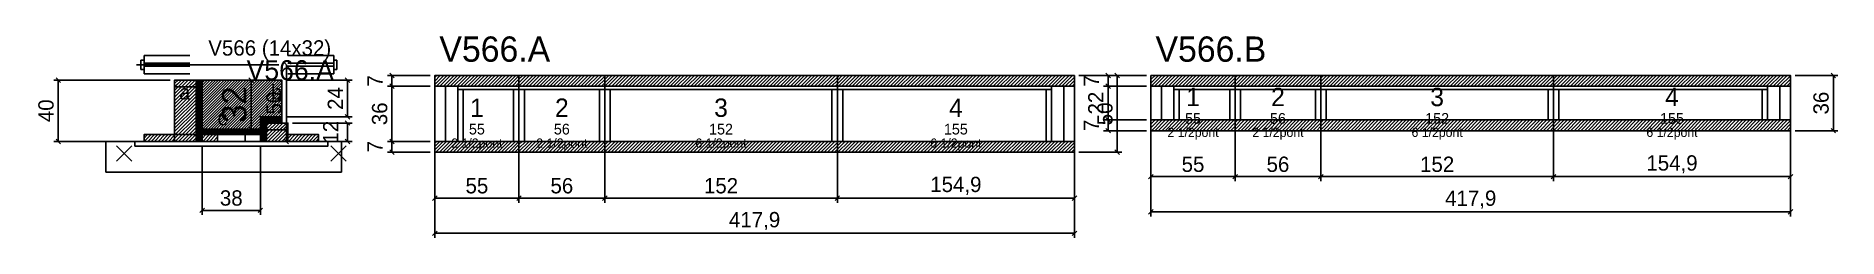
# Model space of a CAD drawing. Extents: x -69 to 1109, y -99 to 33.
import ezdxf
from ezdxf.enums import TextEntityAlignment as Align

# ---------------------------------------------------------------- set-up
doc = ezdxf.new("R2010")
doc.units = 0
for name, color, linetype in [('5', 5, 'Continuous'), ('barrote', 126, 'Continuous'), ('CONCRETO', 251, 'Continuous'), ('COTA', 241, 'Continuous'), ('Cota Seção (2x)', 241, 'Continuous'), ('detalhes', 7, 'Continuous'), ('Hachura', 251, 'Continuous'), ('Madeira', 126, 'Continuous'), ('NOMENCLATURA', 7, 'Continuous'), ('Painéis', 200, 'Continuous'), ('presilha', 224, 'Continuous'), ('SARR_2.2x7', 40, 'Continuous'), ('SARR_3.5x7', 81, 'Continuous'), ('SCO-___-LAJ', 224, 'Continuous'), ('TENSOR', 224, 'Continuous'), ('texto', 7, 'Continuous'), ('Texto Seção', 7, 'Continuous')]:
    doc.layers.add(name, color=color, linetype=linetype)
doc.dimstyles.new('PAINEL', dxfattribs={"dimtxt": 10, "dimasz": 3, "dimexe": 3, "dimexo": 3, "dimgap": 3, "dimtad": 1, "dimblk": 'OBLIQUE', "dimblk1": 'OBLIQUE', "dimcen": 2.5, "dimclrd": 4, "dimclre": 4, "dimclrt": 240, "dimazin": 3, "dimtfac": 1, "dimtmove": 0, "dimatfit": 3})
doc.dimstyles.new('SECAO2X', dxfattribs={"dimtxt": 16, "dimasz": 3, "dimexe": 3, "dimexo": 3, "dimgap": 3, "dimtad": 1, "dimblk": 'OBLIQUE', "dimblk1": 'OBLIQUE', "dimcen": 2.5, "dimclrd": 4, "dimclre": 4, "dimclrt": 240, "dimazin": 3, "dimtfac": 1, "dimtmove": 0, "dimatfit": 3})

# ---------------------------------------------------------------- blocks, each defined once
blk = doc.blocks.new('_OBLIQUE')
at = {"color": 0, "linetype": 'BYBLOCK'}
blk.add_line((-0.5, -0.5), (0.5, 0.5), dxfattribs=at)

msp = doc.modelspace()

# ---------------------------------------------------------------- hatches: boundary and pattern name
at = {"layer": 'COTA'}
h = msp.add_hatch(dxfattribs=at)
h.set_pattern_fill('ANSI31', scale=0.4)
h.paths.add_polyline_path([(40, -28), (40, 4), (92, 4), (92, -20), (78, -20), (78, -28)])
h = msp.add_hatch(dxfattribs=at)
h.set_pattern_fill('ANSI31', scale=0.5)
h.paths.add_polyline_path([(192, 0), (247, 0), (247, 7), (192, 7)])
h = msp.add_hatch(dxfattribs=at)
h.set_pattern_fill('ANSI31', scale=0.5)
h.paths.add_polyline_path([(247, 0), (303, 0), (303, 7), (247, 7)])
h = msp.add_hatch(dxfattribs=at)
h.set_pattern_fill('ANSI31', scale=0.5)
h.paths.add_polyline_path([(303, 0), (455, 0), (455, 7), (303, 7)])
h = msp.add_hatch(dxfattribs=at)
h.set_pattern_fill('ANSI31', scale=0.5)
h.paths.add_polyline_path([(455, 0), (609.9, 0), (609.9, 7), (455, 7)])
h = msp.add_hatch(dxfattribs=at)
h.set_pattern_fill('ANSI31', scale=0.5)
h.paths.add_polyline_path([(659.9, 0), (714.9, 0), (714.9, 7), (659.9, 7)])
h = msp.add_hatch(dxfattribs=at)
h.set_pattern_fill('ANSI31', scale=0.5)
h.paths.add_polyline_path([(714.9, 0), (770.9, 0), (770.9, 7), (714.9, 7)])
h = msp.add_hatch(dxfattribs=at)
h.set_pattern_fill('ANSI31', scale=0.5)
h.paths.add_polyline_path([(770.9, 0), (922.9, 0), (922.9, 7), (770.9, 7)])
h = msp.add_hatch(dxfattribs=at)
h.set_pattern_fill('ANSI31', scale=0.5)
h.paths.add_polyline_path([(922.9, 0), (1077.8, 0), (1077.8, 7), (922.9, 7)])
h = msp.add_hatch(dxfattribs=at)
h.set_pattern_fill('ANSI31', scale=0.5)
h.paths.add_polyline_path([(659.9, -29), (714.9, -29), (714.9, -22), (659.9, -22)])
h = msp.add_hatch(dxfattribs=at)
h.set_pattern_fill('ANSI31', scale=0.5)
h.paths.add_polyline_path([(714.9, -29), (770.9, -29), (770.9, -22), (714.9, -22)])
h = msp.add_hatch(dxfattribs=at)
h.set_pattern_fill('ANSI31', scale=0.5)
h.paths.add_polyline_path([(770.9, -29), (922.9, -29), (922.9, -22), (770.9, -22)])
h = msp.add_hatch(dxfattribs=at)
h.set_pattern_fill('ANSI31', scale=0.5)
h.paths.add_polyline_path([(922.9, -29), (1077.8, -29), (1077.8, -22), (922.9, -22)])
h = msp.add_hatch(dxfattribs=at)
h.set_pattern_fill('ANSI31', scale=0.5)
h.paths.add_polyline_path([(192, -43), (247, -43), (247, -36), (192, -36)])
h = msp.add_hatch(dxfattribs=at)
h.set_pattern_fill('ANSI31', scale=0.5)
h.paths.add_polyline_path([(247, -43), (303, -43), (303, -36), (247, -36)])
h = msp.add_hatch(dxfattribs=at)
h.set_pattern_fill('ANSI31', scale=0.5)
h.paths.add_polyline_path([(303, -43), (455, -43), (455, -36), (303, -36)])
h = msp.add_hatch(dxfattribs=at)
h.set_pattern_fill('ANSI31', scale=0.5)
h.paths.add_polyline_path([(455, -43), (609.9, -43), (609.9, -36), (455, -36)])
at = {"layer": 'Hachura'}
h = msp.add_hatch(dxfattribs=at)
h.set_pattern_fill('ANSI31', scale=0.5)
h.paths.add_polyline_path([(22, -36), (36, -36), (36, 4), (22, 4)])
h = msp.add_hatch(dxfattribs=at)
h.set_pattern_fill('ANSI31', scale=0.5)
h.paths.add_polyline_path([(22, -0.4), (36, -0.4), (36, 4), (22, 4)])
h = msp.add_hatch(dxfattribs=at)
h.set_pattern_fill('SOLID')
h.paths.add_polyline_path([(36, -36), (40, -36), (40, 4), (36, 4)])
h = msp.add_hatch(dxfattribs=at)
h.set_pattern_fill('SOLID')
h.paths.add_polyline_path([(78, -24), (92, -24), (92, -20), (78, -20)])
h = msp.add_hatch(dxfattribs=at)
h.set_pattern_fill('ANSI31', scale=0.5)
h.paths.add_polyline_path([(2, -36), (22, -36), (22, -31.6), (2, -31.6)])
h = msp.add_hatch(dxfattribs=at)
h.set_pattern_fill('SOLID')
h.paths.add_polyline_path([(40, -31.6), (78, -31.6), (78, -28), (40, -28)])
h = msp.add_hatch(dxfattribs=at)
h.set_pattern_fill('ANSI31', scale=0.5)
h.paths.add_polyline_path([(40, -36), (50, -36), (50, -31.6), (40, -31.6)])
h = msp.add_hatch(dxfattribs=at)
h.set_pattern_fill('SOLID')
h.paths.add_polyline_path([(78, -36), (82, -36), (82, -24), (78, -24)])
h = msp.add_hatch(dxfattribs=at)
h.set_pattern_fill('ANSI31', scale=0.5)
h.paths.add_polyline_path([(82, -36), (96, -36), (96, -24), (82, -24)])
h = msp.add_hatch(dxfattribs=at)
h.set_pattern_fill('ANSI31', scale=0.5)
h.paths.add_polyline_path([(82, -28.4), (96, -28.4), (96, -24), (82, -24)])
h = msp.add_hatch(dxfattribs=at)
h.set_pattern_fill('ANSI31', scale=0.5)
h.paths.add_polyline_path([(96, -36), (116, -36), (116, -31.6), (96, -31.6)])

# ---------------------------------------------------------------- linework, layer by layer
for p, q in [((0, 17), (0, 11)), ((2, 17), (0, 17)), ((2, 20), (32, 20)), ((2, 20), (2, 8)), ((2, 15), (32, 15)), ((2, 13), (32, 13)), ((96, 20), (126, 20)), ((96, 15), (126, 15)), ((96, 13), (126, 13)), ((126, 20), (126, 8)), ((126, 17), (128, 17)), ((128, 17), (128, 11)), ((2, 11), (0, 11)), ((2, 8), (32, 8)), ((96, 8), (126, 8)), ((126, 11), (128, 11))]:
    msp.add_line(p, q)
at = {"layer": 'barrote'}
msp.add_lwpolyline([(-23, -56), (131, -56), (131, -36), (-23, -36)], close=True, dxfattribs=at)
at = {"layer": 'CONCRETO'}
msp.add_lwpolyline([(40, -28), (40, 4), (92, 4), (92, -20), (78, -20), (78, -28)], close=True, dxfattribs=at)
at = {"layer": 'Madeira'}
for points in [[(22, -36), (36, -36), (36, 4), (22, 4)], [(22, -0.4), (36, -0.4), (36, 4), (22, 4)], [(2, -36), (22, -36), (22, -31.6), (2, -31.6)], [(22, -36), (36, -36), (36, -31.6), (22, -31.6)], [(40, -36), (50, -36), (50, -31.6), (40, -31.6)], [(68, -36), (78, -36), (78, -31.6), (68, -31.6)], [(82, -36), (96, -36), (96, -24), (82, -24)], [(82, -28.4), (96, -28.4), (96, -24), (82, -24)], [(96, -36), (116, -36), (116, -31.6), (96, -31.6)]]:
    msp.add_lwpolyline(points, close=True, dxfattribs=at)
at = {"layer": 'Painéis'}
for p, q in [((192, 0), (247, 0)), ((192, -36), (192, 0)), ((247, -36), (247, 0)), ((247, -36), (247, 0)), ((247, 0), (303, 0)), ((247, -36), (247, 0)), ((303, -36), (303, 0)), ((303, -36), (303, 0)), ((303, 0), (455, 0)), ((303, -36), (303, 0)), ((455, -36), (455, 0)), ((455, -36), (455, 0)), ((455, 0), (609.9, 0)), ((455, -36), (455, 0)), ((609.9, -36), (609.9, 0)), ((659.9, 0), (714.9, 0)), ((659.9, -22), (659.9, 0)), ((714.9, -22), (714.9, 0)), ((714.9, -22), (714.9, 0)), ((714.9, 0), (770.9, 0)), ((714.9, -22), (714.9, 0)), ((770.9, -22), (770.9, 0)), ((770.9, -22), (770.9, 0)), ((770.9, 0), (922.9, 0)), ((770.9, -22), (770.9, 0)), ((922.9, -22), (922.9, 0)), ((922.9, -22), (922.9, 0)), ((922.9, 0), (1077.8, 0)), ((922.9, -22), (922.9, 0)), ((1077.8, -22), (1077.8, 0)), ((659.9, -22), (714.9, -22)), ((714.9, -22), (770.9, -22)), ((770.9, -22), (922.9, -22)), ((922.9, -22), (1077.8, -22)), ((192, -36), (247, -36)), ((247, -36), (303, -36)), ((303, -36), (455, -36)), ((455, -36), (609.9, -36))]:
    msp.add_line(p, q, dxfattribs=at)
for points in [[(36, -36), (40, -36), (40, 4), (36, 4)], [(78, -24), (92, -24), (92, -20), (78, -20)], [(40, -31.6), (78, -31.6), (78, -28), (40, -28)], [(78, -36), (82, -36), (82, -24), (78, -24)]]:
    msp.add_lwpolyline(points, close=True, dxfattribs=at)
at = {"layer": 'presilha'}
for p, q in [((-16, -49), (-6, -39)), ((-16, -39), (-6, -49)), ((124, -49), (134, -39)), ((124, -39), (134, -49))]:
    msp.add_line(p, q, dxfattribs=at)
at = {"layer": 'SARR_2.2x7'}
for p, q in [((199, -36), (199, 0)), ((602.9, -36), (602.9, 0)), ((666.9, -22), (666.9, 0)), ((1070.8, -22), (1070.8, 0)), ((207, -2.2), (247, -2.2)), ((247, -2.2), (303, -2.2)), ((303, -2.2), (455, -2.2)), ((455, -2.2), (594.9, -2.2)), ((674.9, -2.2), (714.9, -2.2)), ((714.9, -2.2), (770.9, -2.2)), ((770.9, -2.2), (922.9, -2.2)), ((922.9, -2.2), (1062.8, -2.2))]:
    msp.add_line(p, q, dxfattribs=at)
at = {"layer": 'SARR_3.5x7'}
for p, q in [((207, -36), (207, 0)), ((247, -36), (247, 0)), ((247, -36), (247, 0)), ((303, -36), (303, 0)), ((303, -36), (303, 0)), ((455, -36), (455, 0)), ((455, -36), (455, 0)), ((594.9, -36), (594.9, 0)), ((674.9, -22), (674.9, 0)), ((714.9, -22), (714.9, 0)), ((714.9, -22), (714.9, 0)), ((770.9, -22), (770.9, 0)), ((770.9, -22), (770.9, 0)), ((922.9, -22), (922.9, 0)), ((922.9, -22), (922.9, 0)), ((1062.8, -22), (1062.8, 0)), ((210.5, -36), (210.5, -2.2)), ((243.5, -36), (243.5, -2.2)), ((250.5, -36), (250.5, -2.2)), ((299.5, -36), (299.5, -2.2)), ((306.5, -36), (306.5, -2.2)), ((451.5, -36), (451.5, -2.2)), ((458.5, -36), (458.5, -2.2)), ((591.4, -36), (591.4, -2.2)), ((678.4, -22), (678.4, -2.2)), ((711.4, -22), (711.4, -2.2)), ((718.4, -22), (718.4, -2.2)), ((767.4, -22), (767.4, -2.2)), ((774.4, -22), (774.4, -2.2)), ((919.4, -22), (919.4, -2.2)), ((926.4, -22), (926.4, -2.2)), ((1059.3, -22), (1059.3, -2.2)), ((674.9, -22), (678.4, -22)), ((711.4, -22), (714.9, -22)), ((714.9, -22), (718.4, -22)), ((767.4, -22), (770.9, -22)), ((770.9, -22), (774.4, -22)), ((919.4, -22), (922.9, -22)), ((922.9, -22), (926.4, -22)), ((1059.3, -22), (1062.8, -22)), ((207, -36), (210.5, -36)), ((243.5, -36), (247, -36)), ((247, -36), (250.5, -36)), ((299.5, -36), (303, -36)), ((303, -36), (306.5, -36)), ((451.5, -36), (455, -36)), ((455, -36), (458.5, -36)), ((591.4, -36), (594.9, -36))]:
    msp.add_line(p, q, dxfattribs=at)
at = {"layer": 'SCO-___-LAJ'}
for points in [[(192, 0), (247, 0), (247, 7), (192, 7)], [(247, 0), (303, 0), (303, 7), (247, 7)], [(303, 0), (455, 0), (455, 7), (303, 7)], [(455, 0), (609.9, 0), (609.9, 7), (455, 7)], [(659.9, 0), (714.9, 0), (714.9, 7), (659.9, 7)], [(714.9, 0), (770.9, 0), (770.9, 7), (714.9, 7)], [(770.9, 0), (922.9, 0), (922.9, 7), (770.9, 7)], [(922.9, 0), (1077.8, 0), (1077.8, 7), (922.9, 7)], [(659.9, -29), (714.9, -29), (714.9, -22), (659.9, -22)], [(714.9, -29), (770.9, -29), (770.9, -22), (714.9, -22)], [(770.9, -29), (922.9, -29), (922.9, -22), (770.9, -22)], [(922.9, -29), (1077.8, -29), (1077.8, -22), (922.9, -22)], [(-4, -39.2), (122, -39.2), (122, -36), (-4, -36)], [(192, -43), (247, -43), (247, -36), (192, -36)], [(247, -43), (303, -43), (303, -36), (247, -36)], [(303, -43), (455, -43), (455, -36), (303, -36)], [(455, -43), (609.9, -43), (609.9, -36), (455, -36)]]:
    msp.add_lwpolyline(points, close=True, dxfattribs=at)
at = {"layer": 'TENSOR'}
msp.add_line((-3, 14), (90, 14), dxfattribs=at)

# ---------------------------------------------------------------- texts
at = {"layer": '5'}
for s, height, p in [('1', 12, (219.5, -14)), ('2', 12, (275, -14)), ('3', 12, (379, -14)), ('4', 12, (532.45, -14)), ('1', 12, (687.4, -7)), ('2', 12, (742.9, -7)), ('3', 12, (846.9, -7)), ('4', 12, (1000.35, -7)), ('55', 7, (687.4, -21)), ('56', 7, (742.9, -21)), ('152', 7, (846.9, -21)), ('155', 7, (1000.35, -21)), ('55', 7, (219.5, -28)), ('56', 7, (275, -28)), ('152', 7, (379, -28)), ('155', 7, (532.45, -28))]:
    msp.add_text(s, height=height, dxfattribs=at).set_placement(p, align=Align.MIDDLE_CENTER)
at = {"layer": 'detalhes'}
for s, p in [('b', (85, -8.7)), ('a', (25, -8.7)), ('c', (50, -25.5))]:
    msp.add_text(s, height=9.6, dxfattribs=at).set_placement(p)
at = {"layer": 'NOMENCLATURA'}
for s, p in [('V566.A', (195, 16)), ('V566.B', (662.9, 16))]:
    msp.add_text(s, height=16.5, dxfattribs=at).set_placement(p)
at = {"layer": 'texto', "char_height": 6, "attachment_point": 5}
for s, insert in [('2 1/2pont', (219.5, -38)), ('2 1/2pont', (275, -38)), ('6 1/2pont', (379, -38)), ('6 1/2pont', (532.45, -38)), ('2 1/2pont', (687.4, -31)), ('2 1/2pont', (742.9, -31)), ('6 1/2pont', (846.9, -31)), ('6 1/2pont', (1000.35, -31))]:
    msp.add_mtext(s, dxfattribs=dict(at, insert=insert))
at = {"layer": 'Texto Seção'}
for s, height, p in [('V566 (14x32)', 10, (44, 20)), ('V566.A', 13, (69, 4))]:
    msp.add_text(s, height=height, dxfattribs=at).set_placement(p)

# ---------------------------------------------------------------- dimensions: what is measured, and where the dimension line sits
at = {"layer": 'COTA'}
for base, p1, p2 in [((95, -36), (96, -36), (96, 14)), ((-54, -36), (2, -36), (22, 4)), ((135, -20), (92, -20), (92, 4)), ((164, 0), (192, 0), (192, 7)), ((164, -36), (192, -36), (192, 0)), ((637.9, -43), (609.9, -43), (609.9, 7)), ((631.9, 0), (659.9, 0), (659.9, 7)), ((631.9, -22), (659.9, -22), (659.9, 0)), ((1105.8, -29), (1077.8, -29), (1077.8, 7)), ((135, -36), (96, -36), (96, -24)), ((631.9, -29), (659.9, -29), (659.9, -22)), ((164, -43), (192, -43), (192, -36))]:
    msp.add_linear_dim(base=base, p1=p1, p2=p2, angle=90, dimstyle='PAINEL', dxfattribs=at).render()
for base, p1, p2 in [((659.9, -59), (659.9, -22), (714.9, -22)), ((659.9, -82), (659.9, -22), (1077.8, -22)), ((714.9, -59), (714.9, -22), (770.9, -22)), ((770.9, -59), (770.9, -22), (922.9, -22)), ((922.9, -59), (922.9, -22), (1077.8, -22)), ((40, -81), (40, -36), (78, -36)), ((192, -73), (192, -36), (247, -36)), ((192, -96), (192, -36), (609.9, -36)), ((247, -73), (247, -36), (303, -36)), ((303, -73), (303, -36), (455, -36)), ((455, -73), (455, -36), (609.9, -36))]:
    msp.add_linear_dim(base=base, p1=p1, p2=p2, dimstyle='PAINEL', dxfattribs=at).render()
at = {"layer": 'Cota Seção (2x)'}
msp.add_linear_dim(base=(72, -28), p1=(40, -28), p2=(40, 4), angle=90, dimstyle='SECAO2X', dxfattribs=at).render()

doc.saveas('drawing.dxf')
